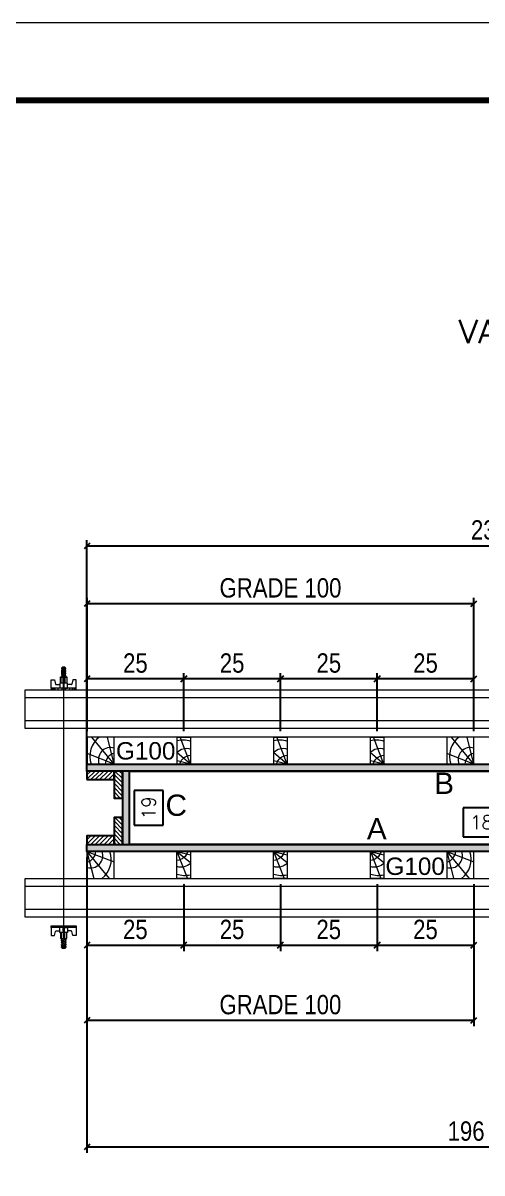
# Model space of a CAD drawing. Extents: x 2949 to 9203, y -16089 to 12527.
# Drawn here: x 8214 to 8451, y -5297 to -4702 of the extents above; entities that cross this region are included whole.
import ezdxf
from ezdxf.enums import TextEntityAlignment as Align

# ---------------------------------------------------------------- set-up
doc = ezdxf.new("R2010")
doc.units = 0
doc.linetypes.add('DASHED', pattern=[0.75, 0.5, -0.25])
doc.linetypes.add('HIDDEN', pattern=[0.375, 0.25, -0.125])
for name, color, linetype, lineweight in [('CONCRETO', 251, 'Continuous', 25), ('Folhas', 255, 'Continuous', 9), ('Hachura', 251, 'Continuous', 9), ('Madeira', 126, 'Continuous', 18), ('Perfil Metálico', 224, 'Continuous', 18), ('SARRAFO DE PRESSAO', 251, 'DASHED', 9), ('Texto Seção', 7, 'Continuous', 15)]:
    doc.layers.add(name, color=color, linetype=linetype, lineweight=lineweight)
for name, color, linetype in [('COTA', 241, 'Continuous'), ('MEIO_PONT', 93, 'Continuous'), ('Painéis', 200, 'Continuous'), ('SARRAFO', 251, 'Continuous'), ('Texto de Titulo', 7, 'Continuous'), ('Texto Qtd Sarr', 242, 'Continuous'), ('TEXTO_GERAL', 7, 'Continuous')]:
    doc.layers.add(name, color=color, linetype=linetype)
doc.styles.add('ARIAL', font='arial.ttf')
doc.styles.add('COTA TECNICA 2X', font='techl___.ttf', dxfattribs={"height": 10})
doc.styles.add('ROMANS', font='romans.shx')
doc.styles.add('SANSSERIF', font='sas_____.pfb')
doc.dimstyles.new('Cota Seção interna', dxfattribs={"dimtxt": 7, "dimasz": 6, "dimexe": 0.18, "dimexo": 2, "dimgap": -4, "dimtad": 3, "dimdec": 1, "dimlfac": 0.5, "dimzin": 12, "dimdsep": 46, "dimtxsty": 'ROMANS', "dimblk": 'ARCHTICK', "dimcen": 0.09, "dimse1": 1, "dimse2": 1, "dimsd1": 1, "dimsd2": 1, "dimclrd": 180, "dimclre": 5, "dimclrt": 1, "dimadec": 0, "dimazin": 3, "dimtfac": 1, "dimtdec": 1, "dimtofl": 0, "dimtmove": 0, "dimatfit": 3, "dimldrblk": 'ARCHTICK', "dimfxl": 1, "dimtolj": 1, "dimtzin": 0, "dimarcsym": 0})
doc.dimstyles.new('SECAO PILAR', dxfattribs={"dimtxt": 10, "dimasz": 3, "dimexe": 3, "dimexo": 3, "dimgap": 3, "dimtad": 1, "dimdec": 1, "dimlfac": 0.5, "dimzin": 12, "dimdsep": 46, "dimtxsty": 'COTA TECNICA 2X', "dimblk1": 'OBLIQUE', "dimblk2": 'OBLIQUE', "dimsah": 1, "dimcen": 0.9, "dimclrd": 256, "dimclre": 256, "dimclrt": 256, "dimadec": 1, "dimazin": 3, "dimtfac": 1, "dimtdec": 1, "dimtmove": 0, "dimatfit": 3, "dimfxl": 1, "dimtolj": 1, "dimtzin": 12, "dimarcsym": 0})

# ---------------------------------------------------------------- blocks, each defined once
blk = doc.blocks.new('9999999999')
at = {"layer": 'Folhas'}
blk.add_lwpolyline([(98138.98, 34190.21), (99623.98, 34190.21), (99623.98, 35240.21), (98138.98, 35240.21)], close=True, dxfattribs=at)
at = {"layer": 'Folhas', "color": 30, "const_width": 3}
blk.add_lwpolyline([(98213.98, 34230.21), (99583.98, 34230.21), (99583.98, 35200.21), (98213.98, 35200.21)], close=True, dxfattribs=at)
blk = doc.blocks.new('*D1866')
at = {"layer": 'COTA', "color": 180, "lineweight": -2, "transparency": 16777216}
for p, q in [((8286.14, -5098.89), (8271.14, -5098.89)), ((8271.14, -5098.89), (8271.14, -5116.89)), ((8286.14, -5116.89), (8286.14, -5098.89)), ((8271.14, -5116.89), (8286.14, -5116.89))]:
    blk.add_line(p, q, dxfattribs=at)
at = {"layer": 'Defpoints', "color": 0, "transparency": 16777216}
for p in [(8269.14, -5088.89), (8269.14, -5126.89), (8290.14, -5126.89)]:
    blk.add_point(p, dxfattribs=at)
at = {"layer": 'COTA', "color": 1, "transparency": 16777216, "insert": (8278.64, -5107.89), "char_height": 7, "attachment_point": 5, "rotation": 90, "style": 'ROMANS'}
blk.add_mtext('\\A1;19', dxfattribs=at)
blk = doc.blocks.new('_ArchTick')
at = {"color": 0, "linetype": 'ByBlock', "const_width": 0.15}
blk.add_lwpolyline([(-0.5, -0.5), (0.5, 0.5)], dxfattribs=at)
blk = doc.blocks.new('*D1886')
at = {"layer": 'COTA', "color": 180, "lineweight": -2, "transparency": 16777216}
for p, q in [((8496.74, -5088.38), (8470.74, -5088.38)), ((8470.74, -5088.38), (8470.74, -5103.38)), ((8496.74, -5103.38), (8496.74, -5088.38)), ((8470.74, -5103.38), (8496.74, -5103.38))]:
    blk.add_line(p, q, dxfattribs=at)
at = {"layer": 'Defpoints', "color": 0, "transparency": 16777216}
for p in [(8268.74, -5088.89), (8698.74, -5088.89), (8268.74, -5107.38)]:
    blk.add_point(p, dxfattribs=at)
at = {"layer": 'COTA', "color": 1, "transparency": 16777216, "insert": (8483.74, -5095.88), "char_height": 7, "attachment_point": 5, "style": 'ROMANS'}
blk.add_mtext('\\A1;215', dxfattribs=at)
blk = doc.blocks.new('C')
at = {"layer": 'Hachura', "color": 0}
for p, q in [((0, 3.22), (0, -3.22)), ((0.45, 3.22), (0, 3.22)), ((0.46, 3.16), (0, 3.16)), ((0.46, 3.05), (0, 3.05)), ((0.45, -3.23), (0.45, 3.22)), ((0.45, 3.22), (2.58, 3.22)), ((2.58, 3.22), (2.58, 2.39)), ((0.46, 2.88), (0, 2.88)), ((0, 2.75), (0, -1.16)), ((0.46, 2.65), (0, 2.65)), ((0.46, 2.23), (0, 2.23)), ((0.46, 1.51), (0, 1.51)), ((0.39, 0.49), (0.17, 0.49)), ((1.74, 0.97), (0.45, 0.97)), ((1.45, 0.1), (0.45, 0.1)), ((1.35, 1.94), (1.35, 0.96)), ((2.58, 2.39), (1.47, 2.09)), ((1.74, -0.97), (1.74, 0.97)), ((1.74, 0.97), (1.74, 0.84)), ((1.74, 0.97), (1.74, 0.84)), ((1.74, 0.84), (3.35, 0.84)), ((3.35, 0.45), (1.74, 0.45)), ((3.32, 0.84), (3.32, -0.84)), ((3.35, 0.84), (3.35, -0.84)), ((3.68, 0.45), (3.35, 0.45)), ((3.84, -0.52), (3.35, 0.45)), ((3.35, 0.06), (3.67, -0.57)), ((3.68, 0.45), (4.16, -0.52)), ((3.72, 0.5), (4.25, -0.57)), ((4.37, -0.55), (3.83, 0.53)), ((4.15, 0.45), (3.93, 0.45)), ((4.42, -0.52), (3.93, 0.45)), ((4.15, 0.45), (4.26, 0.45)), ((4.26, 0.45), (4.74, -0.52)), ((4.3, 0.5), (4.83, -0.57)), ((4.95, -0.55), (4.41, 0.53)), ((4.51, 0.45), (4.84, 0.45)), ((5, -0.52), (4.51, 0.45)), ((4.84, 0.45), (5.32, -0.52)), ((4.88, 0.5), (5.41, -0.57)), ((5.53, -0.55), (4.99, 0.53)), ((5.58, -0.52), (5.09, 0.45)), ((5.42, 0.45), (5.09, 0.45)), ((5.58, -0.52), (5.09, 0.45)), ((5.42, 0.45), (5.74, -0.19)), ((5.46, 0.5), (5.74, -0.07)), ((5.74, 0.19), (5.57, 0.53)), ((5.74, 0.32), (5.68, 0.45)), ((5.68, 0.45), (5.74, 0.45)), ((5.74, 0.45), (5.9, 0.29)), ((5.74, 0.45), (5.74, -0.52)), ((5.9, -0.36), (5.9, 0.29)), ((0.45, 0), (0, 0)), ((0.46, -1.52), (0, -1.52)), ((0.46, -2.23), (0, -2.23)), ((0.46, -2.65), (0, -2.65)), ((0.46, -2.88), (0, -2.88)), ((0.08, -0.48), (0.29, -0.48)), ((0.29, -0.48), (0.4, -0.48)), ((0.45, 0), (0.45, -0.97)), ((0.45, -0.16), (1.45, -0.16)), ((0.45, -0.65), (0.45, -0.32)), ((0.45, -3.23), (0.45, -0.65)), ((0.45, -0.97), (1.74, -0.97)), ((1.35, -1.94), (1.35, -0.97)), ((2.58, -2.39), (1.47, -2.1)), ((3.35, -0.32), (1.74, -0.32)), ((3.35, -0.84), (1.74, -0.84)), ((2.58, -3.23), (2.58, -2.39)), ((3.35, -0.07), (3.58, -0.52)), ((3.35, -0.52), (3.58, -0.52)), ((3.84, -0.52), (4.16, -0.52)), ((4.42, -0.52), (4.74, -0.52)), ((4.63, -0.52), (4.74, -0.52)), ((5, -0.52), (5.32, -0.52)), ((5.58, -0.52), (5.74, -0.52)), ((5.74, -0.52), (5.9, -0.36)), ((5.74, -0.52), (5.74, -0.52)), ((0.46, -3.05), (0, -3.05)), ((0.46, -3.16), (0, -3.16)), ((0, -3.22), (2.57, -3.22))]:
    blk.add_line(p, q, dxfattribs=at)
for centre, radius, start, end in [((1.52, 1.94), 0.161, 104.7436, 180), ((1.44, -0.03), 0.129, 272.695, 87.305), ((3.81, 0.39), 0.143, 25.5688, 154.4312), ((4.39, 0.39), 0.143, 25.5688, 154.4312), ((4.97, 0.39), 0.143, 25.5688, 154.4312), ((5.55, 0.39), 0.143, 25.5688, 154.4312), ((0.17, -0.37), 0.174, 221.744, 317.8592), ((1.52, -1.94), 0.161, 180, 255.2564), ((3.71, -0.4), 0.174, 222.1408, 318.256), ((4.29, -0.4), 0.174, 222.1408, 318.256), ((4.87, -0.4), 0.174, 222.1408, 318.256), ((5.45, -0.4), 0.174, 222.1408, 318.256), ((5.61, -0.4), 0.174, 317.8592, 318.256)]:
    blk.add_arc(centre, radius, start, end, dxfattribs=at)
blk = doc.blocks.new('titulo1')
at = {"layer": 'Defpoints', "color": 252, "linetype": 'HIDDEN', "ltscale": 2}
blk.add_line((0, 0), (0, 125), dxfattribs=at)
at = {"layer": 'Defpoints', "style": 'ROMANS', "oblique": 15}
blk.add_attdef('FOLHA', text='', height=10, dxfattribs=at).set_placement((0, 15.58), align=Align.MIDDLE_CENTER)
at = {"layer": 'Texto Qtd Sarr', "color": 3, "style": 'ROMANS', "oblique": 15}
for tag, height, p in [('TITULO', 17, (0, 71.45)), ('SEÇÃO', 12, (0, 41.55))]:
    blk.add_attdef(tag, text='', height=height, dxfattribs=at).set_placement(p, align=Align.MIDDLE_CENTER)
blk = doc.blocks.new('_Oblique')
at = {"color": 0, "linetype": 'ByBlock', "lineweight": -2}
blk.add_line((-0.5, -0.5), (0.5, 0.5), dxfattribs=at)
blk = doc.blocks.new('*D1887')
at = {"layer": 'COTA', "linetype": 'ByBlock', "lineweight": -2, "transparency": 16777216}
for p, q in [((8246.74, -5085.89), (8246.74, -4969.44)), ((8246.74, -4972.44), (8716.34, -4972.44)), ((8716.34, -5082.29), (8716.34, -4969.44))]:
    blk.add_line(p, q, dxfattribs=at)
at = {"layer": 'Defpoints', "color": 0, "linetype": 'ByBlock', "transparency": 16777216}
for p in [(8716.34, -4972.44), (8716.34, -5085.29), (8246.74, -5088.89)]:
    blk.add_point(p, dxfattribs=at)
at = {"layer": 'COTA', "linetype": 'ByBlock', "lineweight": -2, "transparency": 16777216, "xscale": 3, "yscale": 3, "zscale": 3, "rotation": 180}
blk.add_blockref('_Oblique', (8246.74, -4972.44), dxfattribs=at)
at = {"layer": 'COTA', "linetype": 'ByBlock', "lineweight": -2, "transparency": 16777216, "xscale": 3, "yscale": 3, "zscale": 3}
blk.add_blockref('_Oblique', (8716.34, -4972.44), dxfattribs=at)
at = {"layer": 'COTA', "linetype": 'ByBlock', "transparency": 16777216, "insert": (8481.54, -4964.2), "char_height": 10, "attachment_point": 5, "style": 'COTA TECNICA 2X'}
blk.add_mtext('\\A1;234.8 PAINEL', dxfattribs=at)
blk = doc.blocks.new('*D1874')
at = {"layer": 'COTA', "lineweight": -2, "transparency": 16777216}
for p, q in [((8246.78, -5068.29), (8246.78, -4999.29)), ((8246.78, -5002.29), (8446.78, -5002.29)), ((8446.78, -5068.29), (8446.78, -4999.29))]:
    blk.add_line(p, q, dxfattribs=at)
at = {"layer": 'Defpoints', "color": 0, "transparency": 16777216}
for p in [(8446.78, -5002.29), (8246.78, -5071.29), (8446.78, -5071.29)]:
    blk.add_point(p, dxfattribs=at)
at = {"layer": 'COTA', "lineweight": -2, "transparency": 16777216, "xscale": 3, "yscale": 3, "zscale": 3, "rotation": 180}
blk.add_blockref('_Oblique', (8246.78, -5002.29), dxfattribs=at)
at = {"layer": 'COTA', "lineweight": -2, "transparency": 16777216, "xscale": 3, "yscale": 3, "zscale": 3}
blk.add_blockref('_Oblique', (8446.78, -5002.29), dxfattribs=at)
at = {"layer": 'COTA', "transparency": 16777216, "insert": (8346.78, -4994.19), "char_height": 10, "attachment_point": 5, "style": 'COTA TECNICA 2X'}
blk.add_mtext('\\A1;GRADE 100', dxfattribs=at)
blk = doc.blocks.new('PONTALETE')
at = {"layer": 'Madeira'}
for q in [(2.71, 7), (7, 5.76), (7, 1.74)]:
    blk.add_line((0, 0), q, dxfattribs=at)
blk.add_lwpolyline([(0, 0), (7, 0), (7, 7), (0, 7)], close=True, dxfattribs=at)
for centre, radius, start, end in [((2.04, 0.06), 6.23, 37.2818, 109.0913), ((1.09, 0.9), 3.19, 343.603, 109.9847), ((-0.21, -0.78), 3.09, 14.6322, 86.0383)]:
    blk.add_arc(centre, radius, start, end, dxfattribs=at)
blk = doc.blocks.new('MEIO PONTALETE')
at = {"layer": 'Madeira'}
for q in [(2.71, 7), (3.5, 2.88), (3.5, 0.87)]:
    blk.add_line((0, 0), q, dxfattribs=at)
blk.add_lwpolyline([(0, 0), (3.5, 0), (3.5, 7), (0, 7)], close=True, dxfattribs=at)
for centre, radius, start, end in [((2.04, 0.06), 6.23, 76.4499, 109.0913), ((1.09, 0.9), 3.19, 40.9063, 109.9847), ((-0.21, -0.78), 3.09, 14.6322, 86.0383)]:
    blk.add_arc(centre, radius, start, end, dxfattribs=at)
blk = doc.blocks.new('*D1893')
at = {"layer": 'COTA', "lineweight": -2, "transparency": 16777216}
for p, q in [((8296.78, -5068.29), (8296.78, -5038.18)), ((8346.78, -5068.29), (8346.78, -5038.18)), ((8346.78, -5041.18), (8296.78, -5041.18))]:
    blk.add_line(p, q, dxfattribs=at)
at = {"layer": 'Defpoints', "color": 0, "transparency": 16777216}
for p in [(8296.78, -5041.18), (8296.78, -5071.29), (8346.78, -5071.29)]:
    blk.add_point(p, dxfattribs=at)
at = {"layer": 'COTA', "lineweight": -2, "transparency": 16777216, "xscale": 3, "yscale": 3, "zscale": 3, "rotation": 180}
blk.add_blockref('_Oblique', (8296.78, -5041.18), dxfattribs=at)
at = {"layer": 'COTA', "lineweight": -2, "transparency": 16777216, "xscale": 3, "yscale": 3, "zscale": 3}
blk.add_blockref('_Oblique', (8346.78, -5041.18), dxfattribs=at)
at = {"layer": 'COTA', "transparency": 16777216, "insert": (8321.78, -5033.07), "char_height": 10, "attachment_point": 5, "style": 'COTA TECNICA 2X'}
blk.add_mtext('\\A1;25', dxfattribs=at)
blk = doc.blocks.new('*D1894')
at = {"layer": 'COTA', "lineweight": -2, "transparency": 16777216}
for p, q in [((8246.78, -5068.29), (8246.78, -5038.18)), ((8296.78, -5068.29), (8296.78, -5038.18)), ((8296.78, -5041.18), (8246.78, -5041.18))]:
    blk.add_line(p, q, dxfattribs=at)
at = {"layer": 'Defpoints', "color": 0, "transparency": 16777216}
for p in [(8246.78, -5041.18), (8246.78, -5071.29), (8296.78, -5071.29)]:
    blk.add_point(p, dxfattribs=at)
at = {"layer": 'COTA', "lineweight": -2, "transparency": 16777216, "xscale": 3, "yscale": 3, "zscale": 3, "rotation": 180}
blk.add_blockref('_Oblique', (8246.78, -5041.18), dxfattribs=at)
at = {"layer": 'COTA', "lineweight": -2, "transparency": 16777216, "xscale": 3, "yscale": 3, "zscale": 3}
blk.add_blockref('_Oblique', (8296.78, -5041.18), dxfattribs=at)
at = {"layer": 'COTA', "transparency": 16777216, "insert": (8271.78, -5033.07), "char_height": 10, "attachment_point": 5, "style": 'COTA TECNICA 2X'}
blk.add_mtext('\\A1;25', dxfattribs=at)
blk = doc.blocks.new('*D1875')
at = {"layer": 'COTA', "lineweight": -2, "transparency": 16777216}
for p, q in [((8396.78, -5068.29), (8396.78, -5038.18)), ((8446.78, -5068.29), (8446.78, -5038.18)), ((8446.78, -5041.18), (8396.78, -5041.18))]:
    blk.add_line(p, q, dxfattribs=at)
at = {"layer": 'Defpoints', "color": 0, "transparency": 16777216}
for p in [(8396.78, -5041.18), (8396.78, -5071.29), (8446.78, -5071.29)]:
    blk.add_point(p, dxfattribs=at)
at = {"layer": 'COTA', "lineweight": -2, "transparency": 16777216, "xscale": 3, "yscale": 3, "zscale": 3, "rotation": 180}
blk.add_blockref('_Oblique', (8396.78, -5041.18), dxfattribs=at)
at = {"layer": 'COTA', "lineweight": -2, "transparency": 16777216, "xscale": 3, "yscale": 3, "zscale": 3}
blk.add_blockref('_Oblique', (8446.78, -5041.18), dxfattribs=at)
at = {"layer": 'COTA', "transparency": 16777216, "insert": (8421.78, -5033.07), "char_height": 10, "attachment_point": 5, "style": 'COTA TECNICA 2X'}
blk.add_mtext('\\A1;25', dxfattribs=at)
blk = doc.blocks.new('*D1895')
at = {"layer": 'COTA', "lineweight": -2, "transparency": 16777216}
for p, q in [((8346.78, -5068.29), (8346.78, -5038.18)), ((8396.78, -5068.29), (8396.78, -5038.18)), ((8396.78, -5041.18), (8346.78, -5041.18))]:
    blk.add_line(p, q, dxfattribs=at)
at = {"layer": 'Defpoints', "color": 0, "transparency": 16777216}
for p in [(8346.78, -5041.18), (8346.78, -5071.29), (8396.78, -5071.29)]:
    blk.add_point(p, dxfattribs=at)
at = {"layer": 'COTA', "lineweight": -2, "transparency": 16777216, "xscale": 3, "yscale": 3, "zscale": 3, "rotation": 180}
blk.add_blockref('_Oblique', (8346.78, -5041.18), dxfattribs=at)
at = {"layer": 'COTA', "lineweight": -2, "transparency": 16777216, "xscale": 3, "yscale": 3, "zscale": 3}
blk.add_blockref('_Oblique', (8396.78, -5041.18), dxfattribs=at)
at = {"layer": 'COTA', "transparency": 16777216, "insert": (8371.78, -5033.07), "char_height": 10, "attachment_point": 5, "style": 'COTA TECNICA 2X'}
blk.add_mtext('\\A1;25', dxfattribs=at)
blk = doc.blocks.new('*D1896')
at = {"layer": 'COTA', "color": 180, "lineweight": -2, "transparency": 16777216}
for p, q in [((8466.24, -5107.89), (8441.24, -5107.89)), ((8441.24, -5107.89), (8441.24, -5122.89)), ((8466.24, -5122.89), (8466.24, -5107.89)), ((8441.24, -5122.89), (8466.24, -5122.89))]:
    blk.add_line(p, q, dxfattribs=at)
at = {"layer": 'Defpoints', "color": 0, "transparency": 16777216}
for p in [(8268.74, -5126.89), (8638.74, -5126.89), (8638.74, -5126.89)]:
    blk.add_point(p, dxfattribs=at)
at = {"layer": 'COTA', "color": 1, "transparency": 16777216, "insert": (8453.74, -5115.39), "char_height": 7, "attachment_point": 5, "style": 'ROMANS'}
blk.add_mtext('\\A1;185', dxfattribs=at)
blk = doc.blocks.new('*D1876')
at = {"layer": 'COTA', "lineweight": -2, "transparency": 16777216}
for p, q in [((8246.74, -5151.89), (8246.74, -5220.89)), ((8446.74, -5151.89), (8446.74, -5220.89)), ((8446.74, -5217.89), (8246.74, -5217.89))]:
    blk.add_line(p, q, dxfattribs=at)
at = {"layer": 'Defpoints', "color": 0, "transparency": 16777216}
for p in [(8246.74, -5148.89), (8446.74, -5148.89), (8246.74, -5217.89)]:
    blk.add_point(p, dxfattribs=at)
at = {"layer": 'COTA', "lineweight": -2, "transparency": 16777216, "xscale": 3, "yscale": 3, "zscale": 3, "rotation": 180}
blk.add_blockref('_Oblique', (8246.74, -5217.89), dxfattribs=at)
at = {"layer": 'COTA', "lineweight": -2, "transparency": 16777216, "xscale": 3, "yscale": 3, "zscale": 3}
blk.add_blockref('_Oblique', (8446.74, -5217.89), dxfattribs=at)
at = {"layer": 'COTA', "transparency": 16777216, "insert": (8346.74, -5209.79), "char_height": 10, "attachment_point": 5, "style": 'COTA TECNICA 2X'}
blk.add_mtext('\\A1;GRADE 100', dxfattribs=at)
blk = doc.blocks.new('*D1897')
at = {"layer": 'COTA', "lineweight": -2, "transparency": 16777216}
for p, q in [((8346.74, -5147.49), (8346.74, -5182)), ((8396.74, -5147.49), (8396.74, -5182)), ((8346.74, -5179), (8396.74, -5179))]:
    blk.add_line(p, q, dxfattribs=at)
at = {"layer": 'Defpoints', "color": 0, "transparency": 16777216}
for p in [(8346.74, -5144.49), (8396.74, -5144.49), (8396.74, -5179)]:
    blk.add_point(p, dxfattribs=at)
at = {"layer": 'COTA', "lineweight": -2, "transparency": 16777216, "xscale": 3, "yscale": 3, "zscale": 3, "rotation": 180}
blk.add_blockref('_Oblique', (8346.74, -5179), dxfattribs=at)
at = {"layer": 'COTA', "lineweight": -2, "transparency": 16777216, "xscale": 3, "yscale": 3, "zscale": 3}
blk.add_blockref('_Oblique', (8396.74, -5179), dxfattribs=at)
at = {"layer": 'COTA', "transparency": 16777216, "insert": (8371.74, -5170.89), "char_height": 10, "attachment_point": 5, "style": 'COTA TECNICA 2X'}
blk.add_mtext('\\A1;25', dxfattribs=at)
blk = doc.blocks.new('*D1898')
at = {"layer": 'COTA', "lineweight": -2, "transparency": 16777216}
for p, q in [((8396.74, -5147.49), (8396.74, -5182)), ((8446.74, -5147.49), (8446.74, -5182)), ((8396.74, -5179), (8446.74, -5179))]:
    blk.add_line(p, q, dxfattribs=at)
at = {"layer": 'Defpoints', "color": 0, "transparency": 16777216}
for p in [(8396.74, -5144.49), (8446.74, -5144.49), (8446.74, -5179)]:
    blk.add_point(p, dxfattribs=at)
at = {"layer": 'COTA', "lineweight": -2, "transparency": 16777216, "xscale": 3, "yscale": 3, "zscale": 3, "rotation": 180}
blk.add_blockref('_Oblique', (8396.74, -5179), dxfattribs=at)
at = {"layer": 'COTA', "lineweight": -2, "transparency": 16777216, "xscale": 3, "yscale": 3, "zscale": 3}
blk.add_blockref('_Oblique', (8446.74, -5179), dxfattribs=at)
at = {"layer": 'COTA', "transparency": 16777216, "insert": (8421.74, -5170.89), "char_height": 10, "attachment_point": 5, "style": 'COTA TECNICA 2X'}
blk.add_mtext('\\A1;25', dxfattribs=at)
blk = doc.blocks.new('*D1877')
at = {"layer": 'COTA', "lineweight": -2, "transparency": 16777216}
for p, q in [((8246.74, -5151.89), (8246.74, -5182)), ((8296.74, -5151.89), (8296.74, -5182)), ((8246.74, -5179), (8296.74, -5179))]:
    blk.add_line(p, q, dxfattribs=at)
at = {"layer": 'Defpoints', "color": 0, "transparency": 16777216}
for p in [(8246.74, -5148.89), (8296.74, -5148.89), (8296.74, -5179)]:
    blk.add_point(p, dxfattribs=at)
at = {"layer": 'COTA', "lineweight": -2, "transparency": 16777216, "xscale": 3, "yscale": 3, "zscale": 3, "rotation": 180}
blk.add_blockref('_Oblique', (8246.74, -5179), dxfattribs=at)
at = {"layer": 'COTA', "lineweight": -2, "transparency": 16777216, "xscale": 3, "yscale": 3, "zscale": 3}
blk.add_blockref('_Oblique', (8296.74, -5179), dxfattribs=at)
at = {"layer": 'COTA', "transparency": 16777216, "insert": (8271.74, -5170.89), "char_height": 10, "attachment_point": 5, "style": 'COTA TECNICA 2X'}
blk.add_mtext('\\A1;25', dxfattribs=at)
blk = doc.blocks.new('*D1899')
at = {"layer": 'COTA', "lineweight": -2, "transparency": 16777216}
for p, q in [((8296.74, -5147.49), (8296.74, -5182)), ((8346.74, -5147.49), (8346.74, -5182)), ((8296.74, -5179), (8346.74, -5179))]:
    blk.add_line(p, q, dxfattribs=at)
at = {"layer": 'Defpoints', "color": 0, "transparency": 16777216}
for p in [(8296.74, -5144.49), (8346.74, -5144.49), (8346.74, -5179)]:
    blk.add_point(p, dxfattribs=at)
at = {"layer": 'COTA', "lineweight": -2, "transparency": 16777216, "xscale": 3, "yscale": 3, "zscale": 3, "rotation": 180}
blk.add_blockref('_Oblique', (8296.74, -5179), dxfattribs=at)
at = {"layer": 'COTA', "lineweight": -2, "transparency": 16777216, "xscale": 3, "yscale": 3, "zscale": 3}
blk.add_blockref('_Oblique', (8346.74, -5179), dxfattribs=at)
at = {"layer": 'COTA', "transparency": 16777216, "insert": (8321.74, -5170.89), "char_height": 10, "attachment_point": 5, "style": 'COTA TECNICA 2X'}
blk.add_mtext('\\A1;25', dxfattribs=at)
blk = doc.blocks.new('*D1901')
at = {"layer": 'COTA', "linetype": 'ByBlock', "lineweight": -2, "transparency": 16777216}
for p, q in [((8246.74, -5133.49), (8246.74, -5286.34)), ((8638.74, -5133.49), (8638.74, -5286.34)), ((8246.74, -5283.34), (8638.74, -5283.34))]:
    blk.add_line(p, q, dxfattribs=at)
at = {"layer": 'Defpoints', "color": 0, "linetype": 'ByBlock', "transparency": 16777216}
for p in [(8246.74, -5130.49), (8638.74, -5130.49), (8638.74, -5283.34)]:
    blk.add_point(p, dxfattribs=at)
at = {"layer": 'COTA', "linetype": 'ByBlock', "lineweight": -2, "transparency": 16777216, "xscale": 3, "yscale": 3, "zscale": 3, "rotation": 180}
blk.add_blockref('_Oblique', (8246.74, -5283.34), dxfattribs=at)
at = {"layer": 'COTA', "linetype": 'ByBlock', "lineweight": -2, "transparency": 16777216, "xscale": 3, "yscale": 3, "zscale": 3}
blk.add_blockref('_Oblique', (8638.74, -5283.34), dxfattribs=at)
at = {"layer": 'COTA', "linetype": 'ByBlock', "transparency": 16777216, "insert": (8442.74, -5275.21), "char_height": 10, "attachment_point": 5, "style": 'COTA TECNICA 2X'}
blk.add_mtext('\\A1;196', dxfattribs=at)

msp = doc.modelspace()

# ---------------------------------------------------------------- hatches: boundary and pattern name
at = {"layer": 'Hachura'}
h = msp.add_hatch(color=256, dxfattribs=at)
h.dxf.hatch_style = 1
h.paths.add_polyline_path([(8716.34, -5085.29), (8716.34, -5088.89), (8246.74, -5088.89), (8246.74, -5085.29)])
h = msp.add_hatch(dxfattribs=at)
h.set_pattern_fill('ANSI31', color=256, scale=0.5, angle=180, style=0)
h.set_pattern_definition([(225, (-529.8022, -27881.0967), (1.12253202, -1.12253202), [])])
h.paths.add_polyline_path([(8260.74, -5088.89), (8260.74, -5093.29), (8246.74, -5093.29), (8246.74, -5088.89)])
h = msp.add_hatch(dxfattribs=at)
h.set_pattern_fill('ANSI31', color=256, scale=0.5, angle=90, style=0)
h.set_pattern_definition([(135, (-13601.0585, 4632.0633), (-1.12253202, -1.12253202), [])])
h.paths.add_polyline_path([(8260.74, -5088.89), (8265.14, -5088.89), (8265.14, -5102.89), (8260.74, -5102.89)])
h = msp.add_hatch(color=256, dxfattribs=at)
h.dxf.hatch_style = 1
h.paths.add_polyline_path([(8268.74, -5088.89), (8265.14, -5088.89), (8265.14, -5126.89), (8268.74, -5126.89)])
h = msp.add_hatch(dxfattribs=at)
h.set_pattern_fill('ANSI31', color=256, scale=0.5, angle=90, style=0)
h.set_pattern_definition([(135, (-13601.0585, 4608.0633), (-1.12253202, -1.12253202), [])])
h.paths.add_polyline_path([(8260.74, -5112.89), (8265.14, -5112.89), (8265.14, -5126.89), (8260.74, -5126.89)])
h = msp.add_hatch(dxfattribs=at)
h.set_pattern_fill('ANSI31', color=256, scale=0.5, angle=180, style=0)
h.set_pattern_definition([(225, (-529.8022, -27914.6967), (1.12253202, -1.12253202), [])])
h.paths.add_polyline_path([(8260.74, -5122.49), (8260.74, -5126.89), (8246.74, -5126.89), (8246.74, -5122.49)])
h = msp.add_hatch(color=256, dxfattribs=at)
h.dxf.hatch_style = 1
h.paths.add_polyline_path([(8246.74, -5126.89), (8638.74, -5126.89), (8638.74, -5130.49), (8246.74, -5130.49)])

# ---------------------------------------------------------------- linework, layer by layer
at = {"layer": 'CONCRETO', "color": 2}
msp.add_lwpolyline([(8698.74, -5238.89), (8638.74, -5238.89), (8638.74, -5126.89), (8268.74, -5126.89), (8268.74, -5088.89), (8698.74, -5088.89)], close=True, dxfattribs=at)
at = {"layer": 'Hachura'}
msp.add_line((8234.65, -5036.09), (8234.66, -5175.89), dxfattribs=at)
at = {"layer": 'Madeira'}
for points in [[(8716.34, -5085.29), (8716.34, -5071.29), (8246.78, -5071.29), (8246.78, -5085.29)], [(8246.78, -5071.29), (8246.78, -5085.29), (8446.78, -5085.29), (8446.78, -5071.29)], [(8446.74, -5144.49), (8446.74, -5130.49), (8246.74, -5130.49), (8246.74, -5144.49)]]:
    msp.add_lwpolyline(points, close=True, dxfattribs=at)
at = {"layer": 'Painéis'}
for points in [[(8716.34, -5085.29), (8716.34, -5088.89), (8246.74, -5088.89), (8246.74, -5085.29)], [(8268.74, -5088.89), (8265.14, -5088.89), (8265.14, -5126.89), (8268.74, -5126.89)], [(8246.74, -5126.89), (8638.74, -5126.89), (8638.74, -5130.49), (8246.74, -5130.49)]]:
    msp.add_lwpolyline(points, close=True, dxfattribs=at)
at = {"layer": 'Perfil Metálico'}
for points in [[(8214.8, -5066.89), (8214.8, -5046.89), (8759.06, -5046.89), (8759.06, -5066.89)], [(8759.06, -5050.89), (8759.06, -5062.89), (8214.8, -5062.89), (8214.8, -5050.89)], [(8214.8, -5164.49), (8214.8, -5144.49), (8621.14, -5144.49), (8621.14, -5164.49)], [(8621.14, -5148.49), (8621.14, -5160.49), (8214.8, -5160.49), (8214.8, -5148.49)]]:
    msp.add_lwpolyline(points, close=True, dxfattribs=at)
at = {"layer": 'SARRAFO'}
for points in [[(8246.74, -5093.29), (8260.74, -5093.29), (8260.74, -5088.89), (8246.74, -5088.89)], [(8265.14, -5102.89), (8265.14, -5088.89), (8260.74, -5088.89), (8260.74, -5102.89)], [(8265.14, -5126.89), (8265.14, -5112.89), (8260.74, -5112.89), (8260.74, -5126.89)], [(8246.74, -5126.89), (8260.74, -5126.89), (8260.74, -5122.49), (8246.74, -5122.49)]]:
    msp.add_lwpolyline(points, close=True, dxfattribs=at)

# ---------------------------------------------------------------- block references
at = {"layer": 'Hachura', "linetype": 'Continuous', "yscale": 2, "zscale": 2}
for p, xscale, rotation in [((8234.65, -5046.89), 2, 90.00000000000001), ((8234.65, -5168.89), -2, 90)]:
    msp.add_blockref('C', p, dxfattribs=dict(at, xscale=xscale, rotation=rotation))
at = {"layer": 'MEIO_PONT'}
for name, p, xscale, yscale, zscale, rotation in [('PONTALETE', (8260.78, -5085.29), 2, 2, 2, 89.99999999999999), ('PONTALETE', (8446.78, -5085.29), 2, 2, 2, 89.99999999999999), ('PONTALETE', (8246.74, -5130.49), 2, 2, 2, 270), ('MEIO PONTALETE', (8293.24, -5130.49), -1.999999997962732, 1.999999997962732, 1.999999997962732, 180), ('MEIO PONTALETE', (8343.24, -5130.49), -1.999999997962732, 1.999999997962732, 1.999999997962732, 180), ('MEIO PONTALETE', (8393.24, -5130.49), -1.999999997962732, 1.999999997962732, 1.999999997962732, 180), ('PONTALETE', (8432.74, -5130.49), 2, 2, 2, 270)]:
    msp.add_blockref(name, p, dxfattribs=dict(at, xscale=xscale, yscale=yscale, zscale=zscale, rotation=rotation))
at = {"layer": 'MEIO_PONT', "xscale": -1.999999997962732, "yscale": 1.999999997962732, "zscale": 1.999999997962732}
for p in [(8300.28, -5085.29), (8350.28, -5085.29), (8400.28, -5085.29)]:
    msp.add_blockref('MEIO PONTALETE', p, dxfattribs=at)
at = {"layer": 'SARRAFO DE PRESSAO', "color": 6, "linetype": 'ByBlock'}
msp.add_blockref('9999999999', (-90421.44, -39942.1), dxfattribs=at)
at = {"layer": 'Texto Seção'}
ref = msp.add_blockref('titulo1', (8477.53, -4918.99), dxfattribs=at)
ref.add_attrib('TITULO', 'P34', dxfattribs={"layer": 'Texto de Titulo', "color": 7, "height": 17, "style": 'ROMANS', "width": 1.1}).set_placement((8477.53, -4831.49), align=Align.MIDDLE_CENTER)
ref.add_attrib('SEÇÃO', 'VARIAVEL', dxfattribs={"layer": 'Texto de Titulo', "color": 7, "height": 12, "style": 'ROMANS', "width": 1.1}).set_placement((8477.53, -4861.49), align=Align.MIDDLE_CENTER)

# ---------------------------------------------------------------- texts
at = {"layer": 'Texto Seção', "color": 0, "linetype": 'Continuous', "style": 'SANSSERIF'}
for p in [(8261.72, -5078.43), (8401.04, -5138.14)]:
    msp.add_text('G100', height=9, dxfattribs=at).set_placement(p, align=Align.MIDDLE_LEFT)
at = {"layer": 'TEXTO_GERAL', "style": 'ARIAL'}
for s, p in [('B', (8431.37, -5095.23)), ('C', (8292.9, -5106.57)), ('A', (8396.57, -5118.74))]:
    msp.add_text(s, height=11, dxfattribs=at).set_placement(p, align=Align.MIDDLE_CENTER)

# ---------------------------------------------------------------- dimensions: what is measured, and where the dimension line sits
at = {"layer": 'COTA', "linetype": 'ByBlock'}
dim = msp.add_linear_dim(base=(8716.34, -4972.44), p1=(8246.74, -5088.89), p2=(8716.34, -5085.29), text='<> PAINEL', dimstyle='SECAO PILAR', override={"dimtmove": 1}, dxfattribs=at)
dim.commit()
dim.dimension.update_dxf_attribs({"geometry": '*D1887', "text_midpoint": (8481.54, -4964.2)})
at = {"layer": 'COTA'}
dim = msp.add_linear_dim(base=(8446.78, -5002.29), p1=(8246.78, -5071.29), p2=(8446.78, -5071.29), text='GRADE <>', dimstyle='SECAO PILAR', dxfattribs=at)
dim.commit()
dim.dimension.update_dxf_attribs({"geometry": '*D1874', "text_midpoint": (8346.78, -4994.19)})
for base, p1, p2, picture, middle in [((8246.78, -5041.18), (8296.78, -5071.29), (8246.78, -5071.29), '*D1894', (8271.78, -5033.07)), ((8296.78, -5041.18), (8346.78, -5071.29), (8296.78, -5071.29), '*D1893', (8321.78, -5033.07)), ((8346.78, -5041.18), (8396.78, -5071.29), (8346.78, -5071.29), '*D1895', (8371.78, -5033.07)), ((8396.78, -5041.18), (8446.78, -5071.29), (8396.78, -5071.29), '*D1875', (8421.78, -5033.07))]:
    dim = msp.add_linear_dim(base=base, p1=p1, p2=p2, dimstyle='SECAO PILAR', dxfattribs=at)
    dim.commit()
    dim.dimension.update_dxf_attribs({"geometry": picture, "text_midpoint": middle})
for base, p1, p2, dimstyle, picture, middle in [((8268.74, -5107.38), (8698.74, -5088.89), (8268.74, -5088.89), 'Cota Seção interna', '*D1886', (8483.74, -5095.88)), ((8346.74, -5179), (8296.74, -5144.49), (8346.74, -5144.49), 'SECAO PILAR', '*D1899', (8321.74, -5170.89)), ((8396.74, -5179), (8346.74, -5144.49), (8396.74, -5144.49), 'SECAO PILAR', '*D1897', (8371.74, -5170.89)), ((8446.74, -5179), (8396.74, -5144.49), (8446.74, -5144.49), 'SECAO PILAR', '*D1898', (8421.74, -5170.89)), ((8296.74, -5179), (8246.74, -5148.89), (8296.74, -5148.89), 'SECAO PILAR', '*D1877', (8271.74, -5170.89))]:
    dim = msp.add_linear_dim(base=base, p1=p1, p2=p2, angle=180, dimstyle=dimstyle, dxfattribs=at)
    dim.commit()
    dim.dimension.update_dxf_attribs({"geometry": picture, "text_midpoint": middle})
dim = msp.add_linear_dim(base=(8290.14, -5126.89), p1=(8269.14, -5088.89), p2=(8269.14, -5126.89), angle=270, dimstyle='Cota Seção interna', dxfattribs=at)
dim.commit()
dim.dimension.update_dxf_attribs({"geometry": '*D1866', "text_midpoint": (8290.14, -5107.89), "dimtype": 160})
dim = msp.add_linear_dim(base=(8638.74, -5126.89), p1=(8268.74, -5126.89), p2=(8638.74, -5126.89), dimstyle='Cota Seção interna', dxfattribs=at)
dim.commit()
dim.dimension.update_dxf_attribs({"geometry": '*D1896', "text_midpoint": (8453.74, -5126.89), "dimtype": 160})
at = {"layer": 'COTA', "linetype": 'ByBlock'}
dim = msp.add_linear_dim(base=(8638.74, -5283.34), p1=(8246.74, -5130.49), p2=(8638.74, -5130.49), dimstyle='SECAO PILAR', override={"dimtmove": 1}, dxfattribs=at)
dim.commit()
dim.dimension.update_dxf_attribs({"geometry": '*D1901', "text_midpoint": (8442.74, -5275.21)})
at = {"layer": 'COTA'}
dim = msp.add_linear_dim(base=(8246.74, -5217.89), p1=(8446.74, -5148.89), p2=(8246.74, -5148.89), angle=180, text='GRADE <>', dimstyle='SECAO PILAR', dxfattribs=at)
dim.commit()
dim.dimension.update_dxf_attribs({"geometry": '*D1876', "text_midpoint": (8346.74, -5209.79)})

doc.saveas('drawing.dxf')
